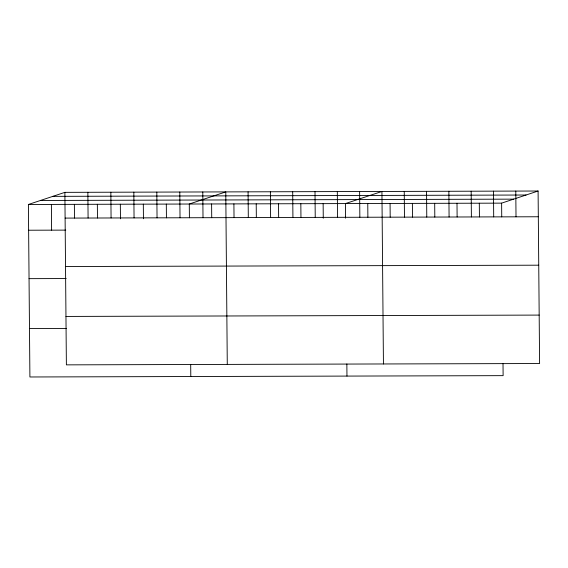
<?xml version="1.0" encoding="UTF-8"?>
<svg xmlns="http://www.w3.org/2000/svg" width="568" height="568" viewBox="0 0 568 568"><rect width="100%" height="100%" fill="white"/><g stroke="black" fill="none" stroke-linecap="round" stroke-linejoin="round"><path stroke-width="0.85" d="M503.014 363.534L503.12 375.647L29.905 376.982L28.4 204.48L64.88 192.353L538.095 191.018L539.6 363.52L66.385 364.862L64.88 192.353M28.4 204.48L501.615 203.138L538.095 191.018M52.838 196.358L526.053 195.016M40.442 200.476L513.657 199.141M65.107 218.098L538.322 216.763M28.627 230.225L65.753 230.118M65.526 266.534L538.741 265.192M29.046 278.654L66.179 278.547M65.959 316.433L539.174 315.091M29.486 328.553L66.612 328.446M515.787 191.082L516.014 216.827M501.615 203.138L501.736 216.869M493.478 191.146L493.698 216.891M479.307 203.202L479.427 216.933M471.17 191.21L471.39 216.948M456.999 203.266L457.119 216.997M448.862 191.267L449.082 217.011M434.69 203.33L434.811 217.061M426.554 191.331L426.774 217.075M412.382 203.394L412.503 217.125M404.246 191.395L404.466 217.139M390.074 203.458L390.195 217.182M383.443 363.967L381.93 191.459L345.45 203.578L345.578 218.169M367.766 203.514L367.879 217.246M359.622 191.522L359.849 217.267M346.856 363.974L346.963 376.087M337.314 191.586L337.541 217.331M323.142 203.642L323.27 218.233M315.006 191.65L315.233 217.395M300.834 203.706L300.955 217.438M292.697 191.714L292.925 217.459M278.526 203.77L278.647 217.501M270.389 191.778L270.616 217.516M256.218 203.834L256.338 217.565M248.081 191.835L248.308 217.579M233.909 203.898L234.03 217.629M227.278 364.407L225.773 191.899L189.293 204.026L189.414 217.75M211.601 203.962L211.722 217.693M202.79 191.97L203.01 217.707M190.692 364.422L190.798 376.527M179.8 192.034L180.028 217.778M166.31 204.089L166.431 217.821M156.818 192.098L157.045 217.842M143.321 204.153L143.448 218.744M133.835 192.161L134.055 217.906M120.338 204.217L120.466 218.808M110.852 192.225L111.072 217.97M97.355 204.281L97.476 218.013M87.862 192.289L88.09 218.034M74.373 204.345L74.486 218.076M51.383 204.416L51.61 230.154"/></g></svg>
